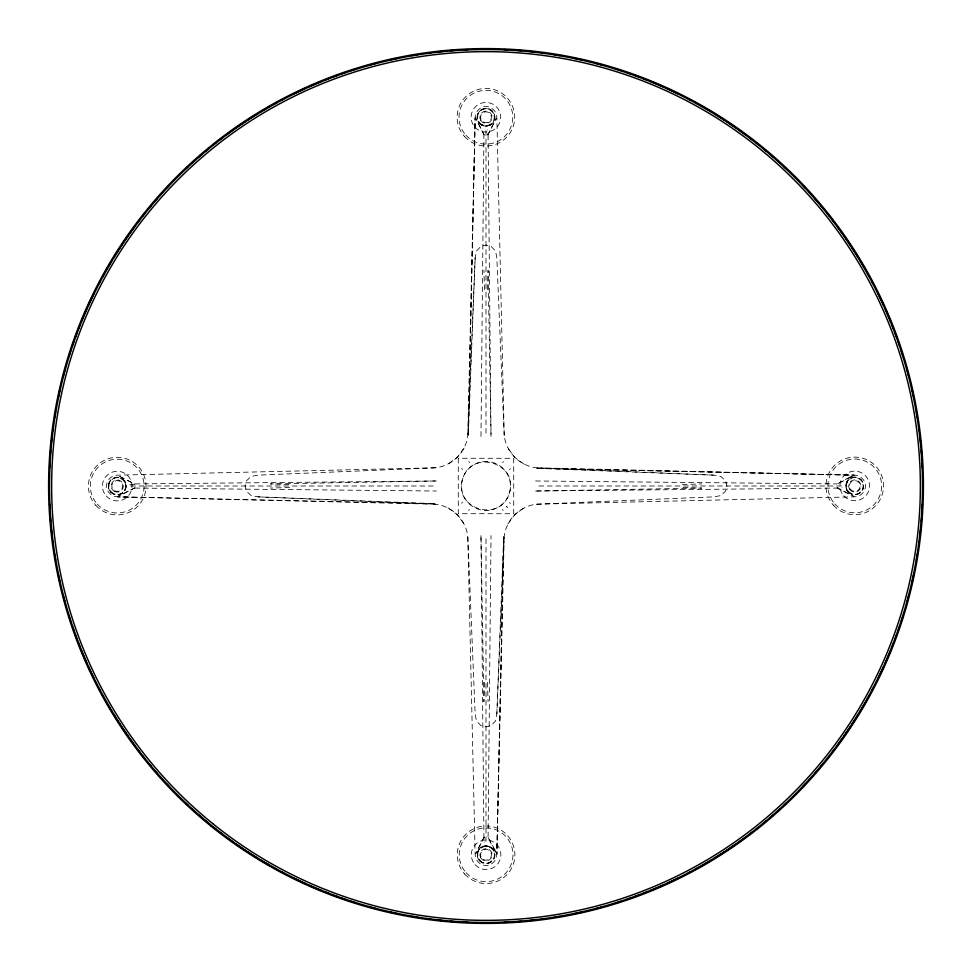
<?xml version="1.0" encoding="UTF-8"?>
<svg xmlns="http://www.w3.org/2000/svg" width="972" height="972" viewBox="0 0 972 972"><rect width="100%" height="100%" fill="white"/><g stroke="black" fill="none" stroke-linecap="round" stroke-linejoin="round"><path stroke-width="0.73" stroke-dasharray="4.86 3.65" d="M480.982 436.416L483.922 135.047M488.078 836.953L491.018 535.584M475.15 257.969L468.31 435.541L475.15 117.782C475.016 111.804 480.01 106.568 486 106.495C491.99 106.568 496.984 111.804 496.85 117.782L504.201 435.48C506.108 452.272 519.728 465.892 536.52 467.799L714.031 475.15L720.908 476.438L725.574 480.873L726.934 486L725.574 491.127L720.908 495.562L714.031 496.85L536.52 504.201C519.728 506.108 506.108 519.728 504.201 536.52L496.85 714.031L495.562 720.908L491.127 725.574L486 726.934L480.873 725.574L476.438 720.908L475.15 714.031L467.799 536.52C465.892 519.728 452.272 506.108 435.48 504.201L257.969 496.85L251.092 495.562L246.426 491.127L245.066 486L246.426 480.873L251.092 476.438L257.969 475.15L435.48 467.799C452.272 465.892 465.892 452.272 467.799 435.48L475.15 257.969L476.438 251.092L480.873 246.426L486 245.066L491.127 246.426L495.562 251.092L496.85 257.969L504.201 435.48M496.85 714.031L503.69 536.459L496.85 854.218C496.984 860.196 491.99 865.432 486 865.505C480.01 865.432 475.016 860.196 475.15 854.218L467.799 536.52M468.31 435.541L475.15 117.782L467.799 435.48M503.69 536.459L496.85 854.218L504.201 536.52M487.482 289.692L488.078 270.24L491.018 435.055M484.518 682.308L483.922 701.76L480.982 536.945M487.847 134.889L496.4 118.134L487.847 134.889L487.434 129.835M484.153 837.111L475.6 853.866L484.153 837.111L484.566 842.165M507.882 523.944L514.674 514.686L523.944 507.882M464.118 448.056L457.326 457.314L448.056 464.118M502.633 462.623L503.435 461.518M468.565 510.482L469.367 509.377M461.518 503.217L462.623 502.415M509.377 469.585L510.482 468.783M129.835 484.566L134.889 484.153L118.134 475.6L134.889 484.153M837.111 487.847L853.866 496.4L837.111 487.847L842.165 487.434M289.692 487.482L270.24 488.078M682.308 484.518L701.76 483.922M435.48 467.799L117.782 475.15C111.804 475.016 106.568 480.01 106.495 486C106.568 491.99 111.804 496.984 117.782 496.85L134.573 497.324M536.52 504.201L854.218 496.85C860.196 496.984 865.432 491.99 865.505 486C865.432 480.01 860.196 475.016 854.218 475.15L536.459 468.31L714.031 475.15M435.055 480.982L270.24 483.922L289.692 484.518M536.945 491.018L701.76 488.078L682.308 487.482M135.047 483.922L436.416 480.982M535.584 491.018L836.953 488.078M130.564 486L433.148 486M538.853 486L841.436 486M535.584 480.982L836.953 483.922M135.047 488.078L436.416 491.018M536.459 468.31L854.218 475.15L536.52 467.799M435.48 504.201L117.782 496.85L435.541 503.69L257.969 496.85M523.944 464.118L514.686 457.326L507.882 448.056M448.056 507.882L457.314 514.674L464.118 523.944M509.377 502.633L510.482 503.435M461.518 468.565L462.623 469.367M468.783 461.518L469.585 462.623M502.415 509.377L503.217 510.482M484.518 289.692L483.922 270.24M487.482 682.308L488.078 701.76M488.078 135.047L491.018 436.416M480.982 535.584L483.922 836.953M486 130.564L486 433.148M486 538.853L486 841.436M458.286 458.274L458.274 513.714L513.714 513.726L513.726 458.286L458.286 458.274M108.791 483.351L108.548 487.944L110.638 492.039L114.489 494.541L119.082 494.772L123.177 492.683L125.68 488.831L125.923 484.238L123.833 480.144L119.969 477.641L115.389 477.41L111.294 479.5L108.791 483.351M477.459 114.489L477.228 119.082L479.318 123.177L483.169 125.68L487.762 125.923L491.856 123.833L494.359 119.969L494.59 115.389L492.5 111.294L488.649 108.791L484.056 108.548L479.961 110.638L477.459 114.489M477.641 852.031L477.41 856.611L479.5 860.706L483.351 863.209L487.944 863.452L492.039 861.362L494.541 857.511L494.772 852.918L492.683 848.823L488.831 846.32L484.238 846.077L480.144 848.167L477.641 852.031M846.32 483.169L846.077 487.762L848.167 491.856L852.031 494.359L856.611 494.59L860.706 492.5L863.209 488.649L863.452 484.056L861.362 479.961L857.511 477.459L852.918 477.228L848.823 479.318L846.32 483.169M462.951 478.005C451.98 508.283 499.256 523.519 509.049 493.995C520.02 463.717 472.744 448.481 462.951 478.005M126.166 486L124.586 491.686L126.166 486L124.586 480.314L126.166 486M847.037 481.541L845.834 486L847.414 491.686L845.834 486L847.414 480.314L847.037 481.541M134.889 487.847L118.134 496.4L134.889 487.847M849.528 477.252L837.111 484.153L853.866 475.6L849.528 477.252M491.686 124.586L486 126.166L480.314 124.586L486 126.166L491.686 124.586M481.541 847.037L480.314 847.414L486 845.834L491.686 847.414L486 845.834L481.541 847.037M487.361 461.554L484.639 461.554A24.482 24.482 0 0 0 461.554 484.639L461.554 487.361A24.482 24.482 0 0 0 484.639 510.446L487.361 510.446A24.482 24.482 0 0 0 510.446 487.361L510.446 484.639A24.482 24.482 0 0 0 487.361 461.554M507.299 507.299L506.363 506.363L507.299 507.299M484.153 134.889L475.6 118.134L484.153 134.889M494.748 849.528L487.847 837.111L496.4 853.866L494.748 849.528M110.638 492.039A8.882 8.882 0 0 0 125.68 488.831A8.882 8.882 0 0 0 115.389 477.41A8.882 8.882 0 0 0 110.638 492.039M114.161 491.322A6.148 6.148 0 0 0 123.371 486A6.148 6.148 0 0 0 114.161 480.678A6.148 6.148 0 0 0 114.161 491.322M114.514 490.714A5.443 5.443 0 0 0 122.679 486A5.443 5.443 0 0 0 114.514 481.286A5.443 5.443 0 0 0 114.514 490.714M106.24 495.999A14.799 14.799 0 0 0 131.305 490.666A14.799 14.799 0 0 0 114.149 471.614A14.799 14.799 0 0 0 106.24 495.999M97.261 504.079A26.876 26.876 0 0 0 142.799 494.396A26.876 26.876 0 0 0 111.634 459.805A26.876 26.876 0 0 0 97.261 504.079M95.839 505.367A28.796 28.796 0 0 0 144.621 494.979A28.796 28.796 0 0 0 111.233 457.921A28.796 28.796 0 0 0 95.839 505.367M110.99 491.711A8.396 8.396 0 0 0 125.218 488.685A8.396 8.396 0 0 0 115.486 477.872A8.396 8.396 0 0 0 110.99 491.711M479.5 860.706A8.882 8.882 0 0 0 494.541 857.511A8.882 8.882 0 0 0 484.238 846.077A8.882 8.882 0 0 0 479.5 860.706M480.678 857.839A6.148 6.148 0 0 0 491.322 857.839A6.148 6.148 0 0 0 486 848.629A6.148 6.148 0 0 0 480.678 857.839M483.278 859.479A5.443 5.443 0 0 0 491.443 854.765A5.443 5.443 0 0 0 483.278 850.05A5.443 5.443 0 0 0 483.278 859.479M475.101 864.667A14.799 14.799 0 0 0 500.167 859.333A14.799 14.799 0 0 0 483.011 840.294A14.799 14.799 0 0 0 475.101 864.667M466.123 872.759A26.876 26.876 0 0 0 511.661 863.063A26.876 26.876 0 0 0 480.496 828.484A26.876 26.876 0 0 0 466.123 872.759M464.701 874.047A28.796 28.796 0 0 0 513.483 863.658A28.796 28.796 0 0 0 480.095 826.601A28.796 28.796 0 0 0 464.701 874.047M479.852 860.39A8.396 8.396 0 0 0 494.08 857.365A8.396 8.396 0 0 0 484.348 846.551A8.396 8.396 0 0 0 479.852 860.39M848.167 491.856A8.882 8.882 0 0 0 863.209 488.649A8.882 8.882 0 0 0 852.918 477.228A8.882 8.882 0 0 0 848.167 491.856M849.443 489.074A6.148 6.148 0 0 0 860.086 489.074A6.148 6.148 0 0 0 854.765 479.852A6.148 6.148 0 0 0 849.443 489.074M850.05 488.722A5.443 5.443 0 0 0 859.479 488.722A5.443 5.443 0 0 0 854.765 480.557A5.443 5.443 0 0 0 850.05 488.722M843.769 495.817A14.799 14.799 0 0 0 868.834 490.471A14.799 14.799 0 0 0 851.691 471.432A14.799 14.799 0 0 0 843.769 495.817M834.802 503.897A26.876 26.876 0 0 0 880.328 494.201A26.876 26.876 0 0 0 849.176 459.622A26.876 26.876 0 0 0 834.802 503.897M833.369 505.185A28.796 28.796 0 0 0 882.151 494.797A28.796 28.796 0 0 0 848.775 457.739A28.796 28.796 0 0 0 833.369 505.185M848.532 491.528A8.396 8.396 0 0 0 862.759 488.503A8.396 8.396 0 0 0 853.015 477.689A8.396 8.396 0 0 0 848.532 491.528M481.541 124.963A8.93 8.93 0 0 0 494.93 117.235A8.93 8.93 0 0 0 481.541 109.508A8.93 8.93 0 0 0 481.541 124.963M480.678 120.309A6.148 6.148 0 0 0 491.322 120.309A6.148 6.148 0 0 0 486 111.087A6.148 6.148 0 0 0 480.678 120.309M483.278 121.95A5.443 5.443 0 0 0 491.443 117.235A5.443 5.443 0 0 0 483.278 112.521A5.443 5.443 0 0 0 483.278 121.95M474.919 127.138A14.799 14.799 0 0 0 499.985 121.804A14.799 14.799 0 0 0 482.829 102.765A14.799 14.799 0 0 0 474.919 127.138M465.94 135.23A26.876 26.876 0 0 0 511.466 125.534A26.876 26.876 0 0 0 480.314 90.943A26.876 26.876 0 0 0 465.94 135.23M464.519 136.505A28.796 28.796 0 0 0 513.301 126.129A28.796 28.796 0 0 0 479.913 89.072A28.796 28.796 0 0 0 464.519 136.505M479.67 122.861A8.396 8.396 0 0 0 493.898 119.823A8.396 8.396 0 0 0 484.165 109.022A8.396 8.396 0 0 0 479.67 122.861"/><path stroke-width="1.46" d="M922.732 491.941A436.768 436.768 0 0 1 922.647 496.413M922.404 503.861A436.768 436.768 0 0 1 922.197 508.344M921.65 517.286A436.768 436.768 0 0 1 921.298 521.757M920.776 527.711A436.768 436.768 0 0 1 920.156 533.652M919.281 541.064A436.768 436.768 0 0 1 918.698 545.499M917.386 554.319A436.768 436.768 0 0 1 916.414 560.188M913.631 574.841A436.768 436.768 0 0 1 911.724 583.601M908.893 595.216A436.768 436.768 0 0 1 906.56 603.867M903.195 615.3A436.768 436.768 0 0 1 901.396 620.974M899.513 626.612A436.768 436.768 0 0 1 898.055 630.84M897.059 633.647A436.768 436.768 0 0 1 895.005 639.248M893.402 643.428A436.768 436.768 0 0 1 891.774 647.607M890.656 650.377A436.768 436.768 0 0 1 885.407 662.758M883.572 666.841A436.768 436.768 0 0 1 877.825 678.966M873.123 688.249A436.768 436.768 0 0 1 871.726 690.885M869.612 694.822A436.768 436.768 0 0 1 867.449 698.734M865.991 701.347A436.768 436.768 0 0 1 859.953 711.662M858.41 714.213A436.768 436.768 0 0 1 852.019 724.31M850.379 726.813A436.768 436.768 0 0 1 843.672 736.667M841.959 739.109A436.768 436.768 0 0 1 840.221 741.527M839.346 742.73A436.768 436.768 0 0 1 836.71 746.314M834.936 748.707A436.768 436.768 0 0 1 832.226 752.255M829.481 755.791A436.768 436.768 0 0 1 826.698 759.302M823.867 762.777A436.768 436.768 0 0 1 821.012 766.228M818.12 769.654A436.768 436.768 0 0 1 815.192 773.056M812.228 776.409A436.768 436.768 0 0 1 809.226 779.751M805.193 784.137A436.768 436.768 0 0 1 803.139 786.312M786.312 803.139A436.768 436.768 0 0 1 784.137 805.193M779.751 809.226A436.768 436.768 0 0 1 776.409 812.228M773.056 815.192A436.768 436.768 0 0 1 769.654 818.12M766.228 821.012A436.768 436.768 0 0 1 762.777 823.867M759.302 826.698A436.768 436.768 0 0 1 755.791 829.481M752.255 832.226A436.768 436.768 0 0 1 748.707 834.936M746.314 836.71A436.768 436.768 0 0 1 742.73 839.346M741.527 840.221A436.768 436.768 0 0 1 739.109 841.959M736.667 843.672A436.768 436.768 0 0 1 726.813 850.379M724.31 852.019A436.768 436.768 0 0 1 714.213 858.41M711.662 859.953A436.768 436.768 0 0 1 701.347 865.991M698.734 867.449A436.768 436.768 0 0 1 694.822 869.612M690.885 871.726A436.768 436.768 0 0 1 688.249 873.123M678.966 877.825A436.768 436.768 0 0 1 666.841 883.572M662.758 885.407A436.768 436.768 0 0 1 650.377 890.656M647.607 891.774A436.768 436.768 0 0 1 643.428 893.402M639.248 895.005A436.768 436.768 0 0 1 633.647 897.059M630.84 898.055A436.768 436.768 0 0 1 626.612 899.513M620.974 901.396A436.768 436.768 0 0 1 615.3 903.195M603.867 906.56A436.768 436.768 0 0 1 595.216 908.893M583.601 911.724A436.768 436.768 0 0 1 574.841 913.631M560.188 916.414A436.768 436.768 0 0 1 554.319 917.386M545.499 918.698A436.768 436.768 0 0 1 541.064 919.281M533.652 920.156A436.768 436.768 0 0 1 527.711 920.776M521.757 921.298A436.768 436.768 0 0 1 517.286 921.65M508.344 922.197A436.768 436.768 0 0 1 503.861 922.404M496.413 922.647A436.768 436.768 0 0 1 491.941 922.732M480.059 922.732A436.768 436.768 0 0 1 475.587 922.647M468.14 922.404A436.768 436.768 0 0 1 463.656 922.197M454.714 921.65A436.768 436.768 0 0 1 450.243 921.298M444.289 920.776A436.768 436.768 0 0 1 438.348 920.156M430.936 919.281A436.768 436.768 0 0 1 426.501 918.698M417.681 917.386A436.768 436.768 0 0 1 411.812 916.414M397.159 913.631A436.768 436.768 0 0 1 388.399 911.724M376.784 908.893A436.768 436.768 0 0 1 368.133 906.56M356.7 903.195A436.768 436.768 0 0 1 351.026 901.396M345.388 899.513A436.768 436.768 0 0 1 341.16 898.055M338.353 897.059A436.768 436.768 0 0 1 332.752 895.005M328.572 893.402A436.768 436.768 0 0 1 324.393 891.774M321.623 890.656A436.768 436.768 0 0 1 309.242 885.407M305.159 883.572A436.768 436.768 0 0 1 293.034 877.825M283.751 873.123A436.768 436.768 0 0 1 281.115 871.726M277.178 869.612A436.768 436.768 0 0 1 273.266 867.449M270.653 865.991A436.768 436.768 0 0 1 260.338 859.953M257.787 858.41A436.768 436.768 0 0 1 247.69 852.019M245.187 850.379A436.768 436.768 0 0 1 235.333 843.672M232.891 841.959A436.768 436.768 0 0 1 230.473 840.221M229.27 839.346A436.768 436.768 0 0 1 225.686 836.71M223.293 834.936A436.768 436.768 0 0 1 219.745 832.226M216.209 829.481A436.768 436.768 0 0 1 212.698 826.698M209.223 823.867A436.768 436.768 0 0 1 205.772 821.012M202.346 818.12A436.768 436.768 0 0 1 198.944 815.192M195.591 812.228A436.768 436.768 0 0 1 192.249 809.226M187.863 805.193A436.768 436.768 0 0 1 185.688 803.139M168.861 786.312A436.768 436.768 0 0 1 166.807 784.137M162.774 779.751A436.768 436.768 0 0 1 159.773 776.409M156.808 773.056A436.768 436.768 0 0 1 153.88 769.654M150.988 766.228A436.768 436.768 0 0 1 148.133 762.777M145.302 759.302A436.768 436.768 0 0 1 142.519 755.791M139.774 752.255A436.768 436.768 0 0 1 137.064 748.707M135.29 746.314A436.768 436.768 0 0 1 132.654 742.73M131.779 741.527A436.768 436.768 0 0 1 130.041 739.109M128.328 736.667A436.768 436.768 0 0 1 121.621 726.813M119.981 724.31A436.768 436.768 0 0 1 113.59 714.213M112.047 711.662A436.768 436.768 0 0 1 106.009 701.347M104.551 698.734A436.768 436.768 0 0 1 102.388 694.822M100.274 690.885A436.768 436.768 0 0 1 98.877 688.249M94.175 678.966A436.768 436.768 0 0 1 88.428 666.841M86.593 662.758A436.768 436.768 0 0 1 81.344 650.377M80.226 647.607A436.768 436.768 0 0 1 78.598 643.428M76.995 639.248A436.768 436.768 0 0 1 74.941 633.647M73.945 630.84A436.768 436.768 0 0 1 72.487 626.612M70.604 620.974A436.768 436.768 0 0 1 68.805 615.3M65.44 603.867A436.768 436.768 0 0 1 63.107 595.216M60.276 583.601A436.768 436.768 0 0 1 58.369 574.841M55.586 560.188A436.768 436.768 0 0 1 54.614 554.319M53.302 545.499A436.768 436.768 0 0 1 52.719 541.064M51.844 533.652A436.768 436.768 0 0 1 51.224 527.711M50.702 521.757A436.768 436.768 0 0 1 50.35 517.286M49.803 508.344A436.768 436.768 0 0 1 49.596 503.861M49.353 496.413A436.768 436.768 0 0 1 49.268 491.941M49.268 480.059A436.768 436.768 0 0 1 49.353 475.587M49.596 468.14A436.768 436.768 0 0 1 49.803 463.656M50.35 454.714A436.768 436.768 0 0 1 50.702 450.243M51.224 444.289A436.768 436.768 0 0 1 51.844 438.348M52.719 430.936A436.768 436.768 0 0 1 53.302 426.501M54.614 417.681A436.768 436.768 0 0 1 55.586 411.812M58.369 397.159A436.768 436.768 0 0 1 60.276 388.399M63.107 376.784A436.768 436.768 0 0 1 65.44 368.133M68.805 356.7A436.768 436.768 0 0 1 70.604 351.026M72.487 345.388A436.768 436.768 0 0 1 73.945 341.16M74.941 338.353A436.768 436.768 0 0 1 76.995 332.752M78.598 328.572A436.768 436.768 0 0 1 80.226 324.393M81.344 321.623A436.768 436.768 0 0 1 86.593 309.242M88.428 305.159A436.768 436.768 0 0 1 94.175 293.034M98.877 283.751A436.768 436.768 0 0 1 100.274 281.115M102.388 277.178A436.768 436.768 0 0 1 104.551 273.266M106.009 270.653A436.768 436.768 0 0 1 112.047 260.338M113.59 257.787A436.768 436.768 0 0 1 119.981 247.69M121.621 245.187A436.768 436.768 0 0 1 128.328 235.333M130.041 232.891A436.768 436.768 0 0 1 131.779 230.473M132.654 229.27A436.768 436.768 0 0 1 135.29 225.686M137.064 223.293A436.768 436.768 0 0 1 139.774 219.745M142.519 216.209A436.768 436.768 0 0 1 145.302 212.698M148.133 209.223A436.768 436.768 0 0 1 150.988 205.772M153.88 202.346A436.768 436.768 0 0 1 156.808 198.944M159.773 195.591A436.768 436.768 0 0 1 162.774 192.249M166.807 187.863A436.768 436.768 0 0 1 168.861 185.688M185.688 168.861A436.768 436.768 0 0 1 187.863 166.807M192.249 162.774A436.768 436.768 0 0 1 195.591 159.773M198.944 156.808A436.768 436.768 0 0 1 202.346 153.88M205.772 150.988A436.768 436.768 0 0 1 209.223 148.133M212.698 145.302A436.768 436.768 0 0 1 216.209 142.519M219.745 139.774A436.768 436.768 0 0 1 223.293 137.064M225.686 135.29A436.768 436.768 0 0 1 229.27 132.654M230.473 131.779A436.768 436.768 0 0 1 232.891 130.041M235.333 128.328A436.768 436.768 0 0 1 245.187 121.621M247.69 119.981A436.768 436.768 0 0 1 257.787 113.59M260.338 112.047A436.768 436.768 0 0 1 270.653 106.009M273.266 104.551A436.768 436.768 0 0 1 277.178 102.388M281.115 100.274A436.768 436.768 0 0 1 283.751 98.877M293.034 94.175A436.768 436.768 0 0 1 305.159 88.428M309.242 86.593A436.768 436.768 0 0 1 321.623 81.344M324.393 80.226A436.768 436.768 0 0 1 328.572 78.598M332.752 76.995A436.768 436.768 0 0 1 338.353 74.941M341.16 73.945A436.768 436.768 0 0 1 345.388 72.487M351.026 70.604A436.768 436.768 0 0 1 356.7 68.805M368.133 65.44A436.768 436.768 0 0 1 376.784 63.107M388.399 60.276A436.768 436.768 0 0 1 397.159 58.369M411.812 55.586A436.768 436.768 0 0 1 417.681 54.614M426.501 53.302A436.768 436.768 0 0 1 430.936 52.719M438.348 51.844A436.768 436.768 0 0 1 444.289 51.224M450.243 50.702A436.768 436.768 0 0 1 454.714 50.35M463.656 49.803A436.768 436.768 0 0 1 468.14 49.596M475.587 49.353A436.768 436.768 0 0 1 480.059 49.268M491.941 49.268A436.768 436.768 0 0 1 496.413 49.353M503.861 49.596A436.768 436.768 0 0 1 508.344 49.803M517.286 50.35A436.768 436.768 0 0 1 521.757 50.702M527.711 51.224A436.768 436.768 0 0 1 533.652 51.844M541.064 52.719A436.768 436.768 0 0 1 545.499 53.302M554.319 54.614A436.768 436.768 0 0 1 560.188 55.586M574.841 58.369A436.768 436.768 0 0 1 583.601 60.276M595.216 63.107A436.768 436.768 0 0 1 603.867 65.44M615.3 68.805A436.768 436.768 0 0 1 620.974 70.604M626.612 72.487A436.768 436.768 0 0 1 630.84 73.945M633.647 74.941A436.768 436.768 0 0 1 639.248 76.995M643.428 78.598A436.768 436.768 0 0 1 647.607 80.226M650.377 81.344A436.768 436.768 0 0 1 662.758 86.593M666.841 88.428A436.768 436.768 0 0 1 678.966 94.175M688.249 98.877A436.768 436.768 0 0 1 690.885 100.274M694.822 102.388A436.768 436.768 0 0 1 698.734 104.551M701.347 106.009A436.768 436.768 0 0 1 711.662 112.047M714.213 113.59A436.768 436.768 0 0 1 724.31 119.981M726.813 121.621A436.768 436.768 0 0 1 736.667 128.328M739.109 130.041A436.768 436.768 0 0 1 741.527 131.779M742.73 132.654A436.768 436.768 0 0 1 746.314 135.29M748.707 137.064A436.768 436.768 0 0 1 752.255 139.774M755.791 142.519A436.768 436.768 0 0 1 759.302 145.302M762.777 148.133A436.768 436.768 0 0 1 766.228 150.988M769.654 153.88A436.768 436.768 0 0 1 773.056 156.808M776.409 159.773A436.768 436.768 0 0 1 779.751 162.774M784.137 166.807A436.768 436.768 0 0 1 786.312 168.861M803.139 185.688A436.768 436.768 0 0 1 805.193 187.863M809.226 192.249A436.768 436.768 0 0 1 812.228 195.591M815.192 198.944A436.768 436.768 0 0 1 818.12 202.346M821.012 205.772A436.768 436.768 0 0 1 823.867 209.223M826.698 212.698A436.768 436.768 0 0 1 829.481 216.209M832.226 219.745A436.768 436.768 0 0 1 834.936 223.293M836.71 225.686A436.768 436.768 0 0 1 839.346 229.27M840.221 230.473A436.768 436.768 0 0 1 841.959 232.891M843.672 235.333A436.768 436.768 0 0 1 850.379 245.187M852.019 247.69A436.768 436.768 0 0 1 858.41 257.787M859.953 260.338A436.768 436.768 0 0 1 865.991 270.653M867.449 273.266A436.768 436.768 0 0 1 869.612 277.178M871.726 281.115A436.768 436.768 0 0 1 873.123 283.751M877.825 293.034A436.768 436.768 0 0 1 883.572 305.159M885.407 309.242A436.768 436.768 0 0 1 890.656 321.623M891.774 324.393A436.768 436.768 0 0 1 893.402 328.572M895.005 332.752A436.768 436.768 0 0 1 897.059 338.353M898.055 341.16A436.768 436.768 0 0 1 899.513 345.388M901.396 351.026A436.768 436.768 0 0 1 903.195 356.7M906.56 368.133A436.768 436.768 0 0 1 908.893 376.784M911.724 388.399A436.768 436.768 0 0 1 913.631 397.159M916.414 411.812A436.768 436.768 0 0 1 917.386 417.681M918.698 426.501A436.768 436.768 0 0 1 919.281 430.936M920.156 438.348A436.768 436.768 0 0 1 920.776 444.289M921.298 450.243A436.768 436.768 0 0 1 921.65 454.714M922.197 463.656A436.768 436.768 0 0 1 922.404 468.14M922.647 475.587A436.768 436.768 0 0 1 922.732 480.059M267.75 864.023A436.513 436.513 0 0 0 922.513 486A436.513 436.513 0 0 0 267.75 107.977A436.513 436.513 0 0 0 267.75 864.023M212.649 823.551A434.35 434.35 0 0 0 915.004 553.943A434.35 434.35 0 0 0 330.346 80.494A434.35 434.35 0 0 0 212.649 823.551M210.73 825.921A437.4 437.4 0 0 0 918.018 554.429A437.4 437.4 0 0 0 329.253 77.651A437.4 437.4 0 0 0 210.73 825.921"/></g></svg>
